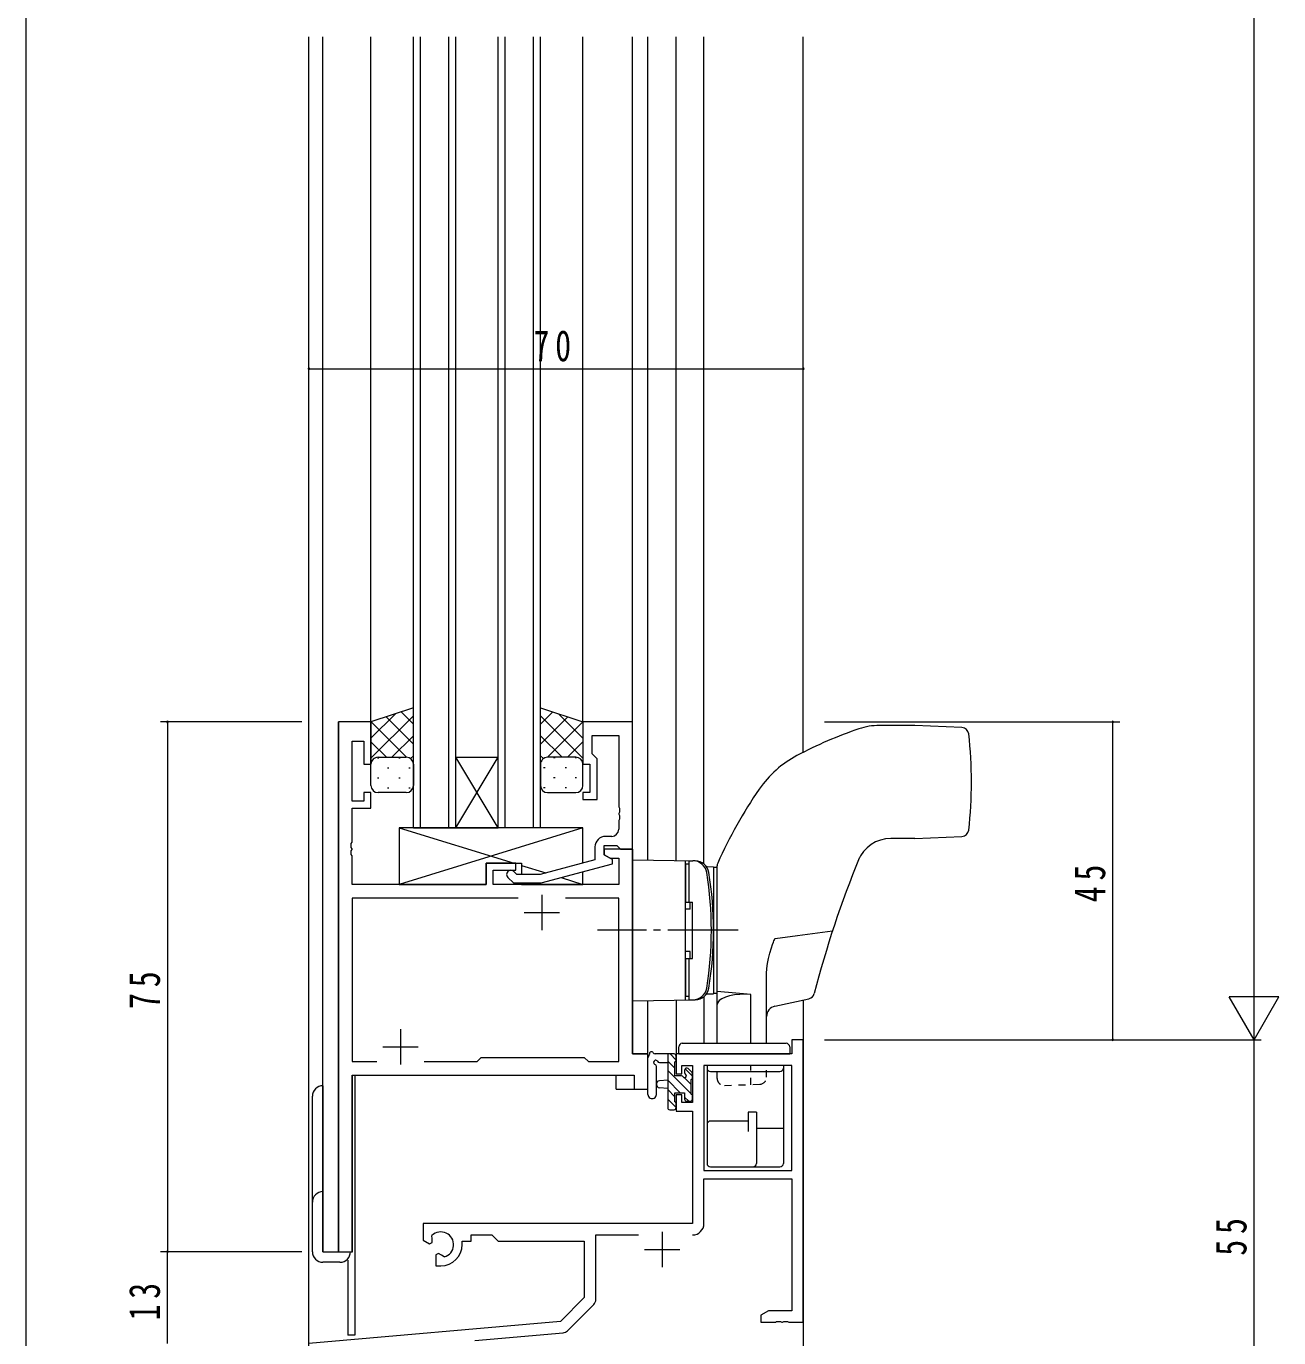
# Model space of a CAD drawing. Units: millimetres on the paper. Extents: x -397 to 397, y -282 to 282.
# Drawn here: x -393.9 to -216.6, y -172.9 to 12.8 of the extents above; entities that cross this region are included whole.
import ezdxf

# ---------------------------------------------------------------- set-up
doc = ezdxf.new("R2010")
doc.units = ezdxf.units.MM
doc.linetypes.add('USER2', pattern=[13, 10, -1, 1, -1])
doc.linetypes.add('USER6', pattern=[2, 1, -1])
for name, color, linetype, lineweight in [('0-1_YKK_ZWAK', 7, 'Continuous', 18), ('0-3_YKK_11', 7, 'Continuous', 18), ('0-4_YKK_12', 2, 'Continuous', 18), ('0-6_YKK_13', 4, 'Continuous', 18), ('0-7_YKK_D', 6, 'Continuous', 18)]:
    doc.layers.add(name, color=color, linetype=linetype, lineweight=lineweight)
doc.styles.add('ＭＳ ゴシック', font='')
doc.styles.get('ＭＳ ゴシック').set_extended_font_data('MS Gothic')

msp = doc.modelspace()

# ---------------------------------------------------------------- linework, layer by layer
at = {"layer": '0-1_YKK_ZWAK'}
msp.add_line((-393.908, -245.688), (-393.908, 279.312), dxfattribs=at)
at = {"layer": '0-3_YKK_11'}
for p, q in [((-345.108, -85.688), (-349.708, -85.688)), ((-349.708, -85.688), (-349.708, -160.688)), ((-345.108, -91.688), (-345.108, -85.688)), ((-308.108, -85.688), (-315.108, -85.688)), ((-315.108, -85.688), (-315.108, -91.688)), ((-308.108, -103.688), (-308.108, -85.688)), ((-347.778, -96.888), (-347.778, -88.388)), ((-347.778, -88.388), (-346.108, -88.388)), ((-346.108, -88.388), (-346.108, -91.688)), ((-313.808, -87.618), (-310.038, -87.618)), ((-313.808, -90.188), (-313.808, -87.618)), ((-310.038, -87.618), (-310.038, -97.729)), ((-313.108, -96.688), (-313.108, -90.888)), ((-346.108, -91.688), (-345.108, -91.688)), ((-315.108, -91.688), (-314.108, -91.688)), ((-314.108, -91.688), (-314.108, -95.688)), ((-347.778, -102.729), (-347.778, -97.888)), ((-309.918, -99.463), (-310.038, -99.646)), ((-310.038, -99.646), (-310.038, -100.888)), ((-309.918, -98.913), (-309.918, -99.463)), ((-311.038, -101.888), (-311.908, -101.888)), ((-313.408, -103.388), (-313.408, -105.208)), ((-312.108, -104.488), (-312.108, -103.188)), ((-312.108, -103.188), (-310.308, -103.188)), ((-312.108, -103.688), (-312.108, -104.488)), ((-308.108, -103.688), (-312.108, -103.688)), ((-309.808, -103.688), (-308.108, -103.688)), ((-308.108, -132.688), (-308.108, -103.688)), ((-347.778, -108.688), (-347.778, -104.646)), ((-324.608, -105.688), (-328.808, -105.688)), ((-328.808, -105.688), (-328.808, -108.688)), ((-324.608, -106.688), (-324.608, -105.688)), ((-313.408, -105.208), (-321.17, -107.288)), ((-321.012, -108.488), (-310.908, -105.78)), ((-312.108, -104.488), (-311.242, -104.988)), ((-310.908, -105.18), (-312.108, -104.488)), ((-311.242, -104.988), (-310.038, -104.988)), ((-310.908, -105.78), (-310.908, -105.18)), ((-310.038, -104.988), (-310.038, -108.688)), ((-327.808, -106.688), (-324.608, -106.688)), ((-327.808, -108.688), (-327.808, -106.688)), ((-324.46, -107.288), (-324.884, -106.863)), ((-321.17, -107.288), (-324.46, -107.288)), ((-328.808, -108.688), (-347.778, -108.688)), ((-310.038, -108.688), (-327.808, -108.688)), ((-325.732, -107.712), (-324.957, -108.488)), ((-324.957, -108.488), (-321.012, -108.488)), ((-324.259, -110.618), (-347.778, -110.618)), ((-324.259, -110.618), (-347.778, -110.618)), ((-347.778, -110.618), (-347.778, -133.758)), ((-320.908, -110.188), (-320.908, -115.188)), ((-310.038, -110.618), (-317.558, -110.618)), ((-310.038, -133.758), (-310.038, -110.618)), ((-323.408, -112.688), (-318.408, -112.688)), ((-340.908, -129.188), (-340.908, -134.188)), ((-343.408, -131.688), (-338.408, -131.688)), ((-283.908, -130.688), (-285.538, -130.688)), ((-285.538, -130.688), (-285.538, -132.688)), ((-283.908, -170.688), (-283.908, -130.688)), ((-330.078, -133.758), (-329.508, -133.188)), ((-329.508, -133.188), (-314.908, -133.188)), ((-305.908, -132.688), (-308.108, -132.688)), ((-305.908, -137.688), (-305.908, -132.688)), ((-301.908, -132.688), (-301.908, -135.488)), ((-285.538, -132.688), (-301.908, -132.688)), ((-347.778, -133.758), (-344.259, -133.758)), ((-337.558, -133.758), (-330.078, -133.758)), ((-301.108, -134.318), (-299.608, -134.318)), ((-299.608, -134.318), (-299.608, -139.588)), ((-285.538, -134.318), (-297.978, -134.318)), ((-297.978, -134.318), (-297.978, -149.188)), ((-297.978, -134.318), (-297.978, -149.188)), ((-285.538, -149.188), (-285.538, -134.318)), ((-347.778, -160.688), (-347.778, -135.688)), ((-347.778, -135.688), (-307.838, -135.688)), ((-301.908, -140.788), (-299.608, -140.788)), ((-299.608, -139.588), (-301.108, -139.588)), ((-299.608, -140.788), (-299.608, -156.688)), ((-297.978, -149.188), (-285.538, -149.188)), ((-297.978, -150.388), (-285.538, -150.388)), ((-297.978, -156.718), (-297.978, -150.388)), ((-285.538, -150.388), (-285.538, -169.058)), ((-299.608, -156.688), (-337.708, -156.688)), ((-327.108, -159.188), (-314.908, -159.188)), ((-314.908, -159.188), (-314.908, -167.188)), ((-313.278, -158.318), (-307.259, -158.318)), ((-313.278, -167.449), (-313.278, -158.318)), ((-303.908, -157.888), (-303.908, -162.888)), ((-349.708, -160.688), (-347.778, -160.688)), ((-306.408, -160.388), (-301.408, -160.388)), ((-314.908, -167.188), (-318.292, -170.572)), ((-317.302, -171.886), (-313.571, -168.156)), ((-318.292, -170.572), (-353.908, -173.688)), ((-330.389, -173.266), (-317.922, -172.175))]:
    msp.add_line(p, q, dxfattribs=at)
for points in [[(-313.108, -90.888), (-313.608, -90.388), (-313.808, -90.188)], [(-347.778, -97.888), (-345.108, -97.888), (-345.108, -95.688), (-346.108, -95.688), (-346.108, -96.888), (-347.778, -96.888)], [(-314.108, -95.688), (-315.108, -95.688), (-315.108, -96.688), (-313.108, -96.688)], [(-310.038, -97.729), (-309.918, -97.913), (-309.918, -98.463), (-310.038, -98.646), (-310.038, -98.729), (-309.918, -98.913)], [(-347.778, -104.646), (-347.898, -104.463), (-347.898, -103.913), (-347.778, -103.729), (-347.778, -103.646), (-347.898, -103.463), (-347.898, -102.913), (-347.778, -102.729)], [(-310.308, -103.188), (-310.108, -103.388), (-309.808, -103.688)], [(-314.908, -133.188), (-314.338, -133.758), (-310.038, -133.758)], [(-301.908, -135.488), (-301.108, -135.488), (-301.108, -134.318)], [(-307.838, -135.688), (-307.838, -137.688), (-305.908, -137.688)], [(-301.108, -139.588), (-301.108, -138.488), (-301.908, -138.488), (-301.908, -140.788)], [(-337.708, -156.688), (-337.708, -159.053), (-336.808, -159.572), (-336.458, -159.37), (-336.435, -158.865), (-336.473, -158.407)], [(-332.208, -159.688), (-332.208, -159.188), (-330.908, -159.188), (-330.908, -158.318), (-327.978, -158.318), (-327.108, -159.188)], [(-334.731, -161.423), (-335.109, -161.161), (-335.558, -160.929), (-335.908, -161.131), (-335.908, -162.688), (-335.208, -162.688)], [(-285.538, -169.058), (-288.817, -169.058), (-289.908, -169.688), (-289.908, -170.688), (-287.866, -170.688), (-287.683, -170.568), (-287.133, -170.568), (-286.95, -170.688), (-286.866, -170.688), (-286.683, -170.568), (-286.133, -170.568), (-285.95, -170.688), (-283.908, -170.688)]]:
    msp.add_lwpolyline(points, dxfattribs=at)
for centre, radius, start, end in [((-311.908, -103.388), 1.5, 90.00001, 179.99999), ((-311.038, -100.888), 1, 270.00001, 359.99999), ((-325.308, -107.288), 0.6, 44.99999, 225.00001), ((-299.578, -156.718), 1.6, 270.00001, 359.99999), ((-335.208, -159.688), 1.8, 285.36688, 134.63312), ((-335.208, -159.688), 3, 270.00001, 359.99999), ((-314.278, -167.449), 1, 315, 359.99999), ((-318.009, -171.179), 1, 275, 315.00002)]:
    msp.add_arc(centre, radius, start, end, dxfattribs=at)
at = {"layer": '0-4_YKK_12'}
for p, q in [((-353.908, -185.688), (-353.908, 11.312)), ((-351.908, -160.688), (-351.908, 11.312)), ((-345.108, -85.688), (-345.108, 11.312)), ((-339.108, -100.688), (-339.108, 11.312)), ((-338.108, -100.688), (-338.108, 11.312)), ((-334.108, -100.688), (-334.108, 11.312)), ((-333.108, -100.688), (-333.108, 11.312)), ((-327.108, -100.688), (-327.108, 11.312)), ((-326.108, -100.688), (-326.108, 11.312)), ((-322.108, -100.688), (-322.108, 11.312)), ((-321.108, -100.688), (-321.108, 11.312)), ((-315.108, -85.688), (-315.108, 11.312)), ((-308.108, -85.988), (-308.108, 11.312)), ((-305.908, -105.226), (-305.908, 11.312)), ((-301.908, -105.296), (-301.908, 11.312)), ((-298.008, -105.775), (-298.008, 11.312)), ((-283.908, -89.979), (-283.908, 11.312)), ((-345.108, -85.688), (-349.708, -85.688)), ((-349.708, -160.688), (-349.708, -85.688)), ((-333.108, -90.688), (-327.108, -90.688)), ((-333.108, -100.688), (-327.108, -90.688)), ((-327.108, -100.688), (-333.108, -90.688)), ((-339.108, -100.688), (-333.108, -100.688)), ((-333.108, -100.688), (-327.108, -100.688)), ((-321.108, -100.688), (-327.108, -100.688)), ((-308.408, -103.688), (-308.108, -103.688)), ((-308.108, -103.688), (-308.108, -132.686)), ((-305.908, -137.688), (-305.908, -125.149)), ((-301.908, -125.079), (-301.908, -132.688)), ((-298.008, -124.601), (-298.008, -131.188)), ((-283.908, -125.044), (-283.908, -185.688)), ((-308.108, -132.686), (-305.908, -132.686)), ((-298.008, -132.688), (-301.908, -132.688)), ((-347.708, -160.688), (-347.708, -135.688)), ((-347.708, -135.688), (-310.408, -135.688)), ((-347.408, -135.688), (-347.408, -172.488)), ((-310.408, -137.688), (-310.408, -135.688)), ((-310.408, -137.688), (-305.908, -137.688)), ((-351.908, -160.688), (-347.708, -160.688)), ((-348.408, -161.907), (-348.408, -172.488)), ((-347.408, -172.488), (-348.408, -172.488))]:
    msp.add_line(p, q, dxfattribs=at)
at = {"layer": '0-6_YKK_13'}
for p, q in [((-339.108, -83.688), (-345.108, -85.688)), ((-345.108, -87.991), (-341.653, -84.536)), ((-345.108, -90.819), (-339.108, -84.819)), ((-339.108, -88.839), (-342.972, -84.976)), ((-339.108, -86.011), (-340.85, -84.268)), ((-339.108, -91.688), (-339.108, -83.688)), ((-321.108, -83.688), (-315.108, -85.688)), ((-321.108, -91.688), (-321.108, -83.688)), ((-321.108, -86.011), (-319.366, -84.268)), ((-315.108, -90.819), (-321.108, -84.819)), ((-321.108, -88.839), (-317.245, -84.976)), ((-315.108, -87.991), (-318.563, -84.536)), ((-345.108, -85.688), (-345.108, -91.688)), ((-340.088, -90.688), (-345.093, -85.683)), ((-320.129, -90.688), (-315.123, -85.683)), ((-315.108, -85.688), (-315.108, -91.688)), ((-268.108, -86.188), (-273.139, -86.188)), ((-261.451, -86.478), (-268.108, -86.188)), ((-342.916, -90.688), (-345.108, -88.496)), ((-342.148, -90.688), (-339.108, -87.648)), ((-318.068, -90.688), (-321.108, -87.648)), ((-317.3, -90.688), (-315.108, -88.496)), ((-344.188, -90.778), (-343.988, -90.778)), ((-344.108, -90.688), (-340.108, -90.688)), ((-344.108, -90.688), (-340.108, -90.688)), ((-341.158, -90.778), (-340.958, -90.778)), ((-339.515, -90.883), (-339.108, -90.476)), ((-320.702, -90.883), (-321.108, -90.476)), ((-316.108, -90.688), (-320.108, -90.688)), ((-316.108, -90.688), (-320.108, -90.688)), ((-319.058, -90.778), (-319.258, -90.778)), ((-316.028, -90.778), (-316.228, -90.778)), ((-345.058, -91.375), (-345.108, -91.324)), ((-345.108, -94.688), (-345.108, -91.688)), ((-342.773, -92.193), (-342.573, -92.193)), ((-339.743, -92.193), (-339.543, -92.193)), ((-339.108, -91.668), (-339.108, -91.667)), ((-339.108, -91.688), (-339.108, -94.688)), ((-321.108, -91.668), (-321.108, -91.667)), ((-321.108, -91.688), (-321.108, -94.688)), ((-320.473, -92.193), (-320.673, -92.193)), ((-317.443, -92.193), (-317.643, -92.193)), ((-315.158, -91.375), (-315.108, -91.324)), ((-315.108, -94.688), (-315.108, -91.688)), ((-344.188, -93.608), (-343.988, -93.608)), ((-341.158, -93.608), (-340.958, -93.608)), ((-319.058, -93.608), (-319.258, -93.608)), ((-316.028, -93.608), (-316.228, -93.608)), ((-340.108, -95.688), (-344.108, -95.688)), ((-342.773, -95.023), (-342.573, -95.023)), ((-339.743, -95.023), (-339.543, -95.023)), ((-320.473, -95.023), (-320.673, -95.023)), ((-320.108, -95.688), (-316.108, -95.688)), ((-317.443, -95.023), (-317.643, -95.023)), ((-341.108, -100.688), (-341.108, -108.688)), ((-341.108, -100.688), (-324.858, -105.688)), ((-315.108, -100.688), (-341.108, -100.688)), ((-315.108, -100.688), (-341.108, -108.688)), ((-315.708, -100.688), (-339.708, -100.688)), ((-315.108, -105.664), (-315.108, -100.688)), ((-268.108, -102.188), (-261.451, -101.897)), ((-268.108, -102.188), (-271.513, -102.188)), ((-328.808, -105.688), (-323.808, -105.688)), ((-328.808, -108.688), (-328.808, -105.688)), ((-323.808, -105.688), (-323.808, -107.288)), ((-308.108, -105.188), (-299.215, -105.343)), ((-308.108, -105.188), (-308.108, -125.188)), ((-300.608, -125.039), (-300.608, -105.336)), ((-300.108, -105.837), (-300.608, -105.837)), ((-300.608, -105.837), (-300.608, -111.188)), ((-300.108, -105.34), (-299.56, -105.34)), ((-300.108, -105.34), (-300.108, -111.188)), ((-323.808, -106.011), (-320.362, -107.071)), ((-315.108, -108.688), (-315.108, -106.906)), ((-297.51, -106.172), (-296.608, -106.188)), ((-296.608, -106.188), (-296.608, -124.188)), ((-296.108, -106.288), (-296.608, -106.288)), ((-296.608, -106.288), (-296.608, -124.088)), ((-296.108, -131.188), (-296.108, -106.074)), ((-341.108, -108.688), (-328.808, -108.688)), ((-323.808, -108.488), (-323.808, -108.688)), ((-323.808, -108.488), (-323.808, -108.688)), ((-323.808, -108.688), (-315.108, -108.688)), ((-318.204, -107.735), (-315.108, -108.688)), ((-300.608, -111.188), (-299.608, -111.188)), ((-299.928, -112.188), (-299.928, -111.188)), ((-299.608, -119.188), (-299.608, -111.188)), ((-299.928, -112.188), (-300.608, -112.188)), ((-287.897, -116.354), (-284.72, -115.94)), ((-284.72, -115.94), (-281.914, -115.56)), ((-281.914, -115.56), (-279.772, -115.265)), ((-299.928, -118.188), (-300.608, -118.188)), ((-299.928, -119.188), (-299.928, -118.188)), ((-300.608, -119.188), (-299.608, -119.188)), ((-300.608, -119.188), (-300.608, -124.538)), ((-300.108, -119.188), (-300.108, -125.036)), ((-289.108, -121.325), (-289.074, -120.604)), ((-289.108, -131.188), (-289.108, -121.325)), ((-297.51, -124.203), (-296.608, -124.188)), ((-296.608, -124.088), (-296.108, -124.088)), ((-291.345, -124.259), (-296.108, -123.842)), ((-293.65, -124.344), (-294.339, -124.479)), ((-292.902, -124.261), (-293.65, -124.344)), ((-292.124, -124.232), (-292.902, -124.261)), ((-291.345, -124.259), (-292.124, -124.232)), ((-291.345, -131.188), (-291.345, -124.259)), ((-308.108, -125.188), (-299.215, -125.032)), ((-300.108, -124.538), (-300.608, -124.538)), ((-300.108, -125.036), (-299.56, -125.036)), ((-296.032, -125.404), (-296.108, -125.688)), ((-295.805, -125.132), (-296.032, -125.404)), ((-295.437, -124.881), (-295.805, -125.132)), ((-294.942, -124.66), (-295.437, -124.881)), ((-294.339, -124.479), (-294.942, -124.66)), ((-287.931, -125.929), (-283.11, -124.868)), ((-301.538, -132.688), (-301.538, -131.688)), ((-301.038, -131.188), (-286.338, -131.188)), ((-285.838, -131.688), (-285.838, -132.688)), ((-305.908, -138.416), (-305.908, -133.253)), ((-302.208, -132.688), (-304.889, -132.688)), ((-303.108, -132.688), (-303.108, -140.288)), ((-301.908, -133.557), (-302.778, -132.688)), ((-301.908, -133.588), (-301.908, -132.988)), ((-301.538, -132.688), (-285.838, -132.688)), ((-304.708, -138.416), (-304.705, -134.455)), ((-304.289, -133.888), (-303.108, -133.888)), ((-302.108, -134.704), (-303.108, -133.704)), ((-299.808, -138.351), (-303.108, -135.051)), ((-300.708, -134.988), (-300.708, -135.327)), ((-299.608, -135.857), (-300.652, -134.813)), ((-299.696, -135.276), (-300.196, -134.776)), ((-299.608, -136.088), (-299.608, -135.488)), ((-297.538, -134.318), (-297.538, -148.188)), ((-297.038, -135.188), (-287.238, -135.188)), ((-286.738, -134.318), (-286.738, -148.188)), ((-351.908, -137.188), (-351.908, -160.688)), ((-303.108, -136.388), (-304.253, -136.49)), ((-301.319, -138.188), (-303.108, -136.398)), ((-299.808, -137.004), (-300.787, -136.025)), ((-299.808, -138.388), (-299.808, -136.288)), ((-353.408, -160.688), (-353.408, -138.688)), ((-303.108, -137.588), (-304.253, -137.486)), ((-302.108, -138.745), (-303.108, -137.745)), ((-301.908, -140.292), (-303.108, -139.092)), ((-302.108, -139.488), (-302.108, -138.188)), ((-302.108, -138.188), (-300.708, -138.188)), ((-300.708, -138.188), (-300.708, -139.088)), ((-300.119, -139.388), (-300.708, -138.798)), ((-299.612, -138.547), (-299.767, -138.392)), ((-299.608, -139.088), (-299.608, -138.588)), ((-302.808, -140.588), (-302.208, -140.588)), ((-301.908, -140.288), (-301.908, -139.688)), ((-300.408, -139.388), (-299.908, -139.388)), ((-290.538, -140.936), (-291.738, -140.936)), ((-291.738, -140.936), (-291.738, -143.688)), ((-290.538, -140.936), (-290.538, -148.188)), ((-291.738, -142.188), (-297.038, -142.188)), ((-286.738, -143.231), (-290.538, -143.231)), ((-297.038, -148.688), (-287.238, -148.688)), ((-351.908, -160.688), (-348.008, -160.688)), ((-349.508, -162.188), (-351.908, -162.188))]:
    msp.add_line(p, q, dxfattribs=at)
at = {"layer": '0-6_YKK_13', "linetype": 'USER2'}
msp.add_line((-293.108, -115.188), (-313.038, -115.188), dxfattribs=at)
msp.add_line((-293.108, -115.188), (-313.038, -115.188), dxfattribs=at)
at = {"layer": '0-6_YKK_13', "linetype": 'USER6'}
for p, q in [((-296.108, -136.152), (-296.108, -134.318)), ((-291.345, -137.056), (-291.345, -134.318)), ((-289.108, -135.978), (-289.108, -134.318)), ((-295.073, -137.152), (-290.073, -136.977))]:
    msp.add_line(p, q, dxfattribs=at)
at = {"layer": '0-6_YKK_13'}
for points in [[(-289.074, -120.604), (-288.981, -119.883), (-288.837, -119.158), (-288.653, -118.441), (-288.419, -117.679), (-288.25, -117.185), (-288.136, -116.87), (-288.06, -116.672), (-288.01, -116.547), (-287.977, -116.469), (-287.953, -116.421), (-287.936, -116.391)], [(-287.936, -116.391), (-287.916, -116.365), (-287.907, -116.358), (-287.897, -116.354)], [(-301.169, -135.788), (-302.108, -135.788), (-302.108, -133.788)]]:
    msp.add_lwpolyline(points, dxfattribs=at)
for centre, radius, start, end in [((-256.765, -143.488), 60, 108.72705, 117.86452), ((-273.139, -95.188), 9, 90, 108.72705), ((-261.494, -87.477), 1, 6.58665, 87.5), ((-319.608, -94.188), 59.5, 353.41335, 6.58665), ((-344.108, -91.688), 1, 89.9999, 179.9999), ((-344.108, -91.688), 1, 89.9999, 179.9999), ((-340.108, -91.688), 1, 359.9999, 89.9999), ((-340.108, -91.688), 1, 359.9999, 89.9999), ((-320.108, -91.688), 1, 90.0001, 180.0001), ((-320.108, -91.688), 1, 90.0001, 180.0001), ((-316.108, -91.688), 1, 0.0001, 90.0001), ((-316.108, -91.688), 1, 0.0001, 90.0001), ((-277.797, -103.705), 15, 117.86452, 145.41351), ((-344.108, -94.688), 1, 179.9999, 269.9999), ((-340.108, -94.688), 1, 269.9999, 359.9999), ((-320.108, -94.688), 1, 180.0001, 270.0001), ((-316.108, -94.688), 1, 270.0001, 0.0001), ((-236.633, -132.088), 65, 145.41351, 156.01734), ((-261.494, -100.898), 1, 272.5, 353.41335), ((-271.513, -107.188), 5, 90, 157.96077), ((-299.56, -107.34), 2, 9.31215, 90), ((-299.25, -107.343), 2, 9.30873, 89), ((-295.108, -106.074), 1, 156.01734, 180), ((-137.108, -161.598), 150, 157.82105, 165.53961), ((-297.505, -105.922), 0.25, 219.15251, 269), ((-347.42, -115.188), 50.5, 350.68785, 9.31215), ((-347.111, -115.188), 50.5, 350.69127, 9.30873), ((-299.56, -123.036), 2, 270, 350.68785), ((-299.25, -123.033), 2, 271, 350.69127), ((-297.505, -124.453), 0.25, 91, 140.84749), ((-283.325, -123.891), 1, 282.40741, 345.53961), ((-287.608, -127.394), 1.5, 102.40741, 180), ((-301.038, -131.688), 0.5, 90, 180), ((-286.338, -131.688), 0.5, 0, 90), ((-305.608, -133.253), 0.3, 130.52878, 180), ((-305.998, -132.797), 0.3, 310.52878, 10.52878), ((-305.408, -132.688), 0.3, 30, 190.52878), ((-304.889, -132.388), 0.3, 210, 270), ((-304.808, -133.888), 0.3, 30, 250.81024), ((-302.208, -132.988), 0.3, 0, 90), ((-302.108, -133.588), 0.2, 270, 0), ((-305.005, -134.454), 0.3, 359.95977, 70.81024), ((-304.289, -133.588), 0.3, 210, 270), ((-300.408, -134.988), 0.3, 45, 180), ((-300.408, -135.327), 0.3, 180, 236.94427), ((-299.908, -135.488), 0.3, 0, 45), ((-297.038, -134.688), 0.5, 180, 270), ((-287.238, -134.688), 0.5, 270, 0), ((-351.908, -138.688), 1.5, 90, 180), ((-304.208, -136.988), 0.5, 95.09207, 264.90793), ((-301.169, -136.088), 0.3, 33.05573, 90), ((-300.708, -135.788), 0.25, 213.05573, 56.94427), ((-299.808, -136.088), 0.2, 270, 0), ((-305.308, -138.415), 0.6, 179.95977, 359.95977), ((-300.408, -139.088), 0.3, 180, 270), ((-299.908, -139.088), 0.3, 270, 0), ((-299.808, -138.588), 0.2, 0, 90), ((-302.808, -140.288), 0.3, 180, 270), ((-302.208, -140.288), 0.3, 270, 0), ((-302.108, -139.688), 0.2, 0, 90), ((-297.038, -142.688), 0.5, 90, 180), ((-297.038, -148.188), 0.5, 180, 270), ((-291.038, -148.188), 0.5, 270, 0), ((-287.238, -148.188), 0.5, 270, 0), ((-351.908, -153.688), 1.5, 90, 180), ((-351.908, -160.688), 1.5, 180, 270), ((-349.508, -160.688), 1.5, 270, 0)]:
    msp.add_arc(centre, radius, start, end, dxfattribs=at)
at = {"layer": '0-6_YKK_13', "linetype": 'USER6'}
for centre, start, end in [((-295.108, -136.152), 180, 272), ((-290.108, -135.978), 272, 0)]:
    msp.add_arc(centre, 1, start, end, dxfattribs=at)
at = {"layer": '0-7_YKK_D'}
for p, q in [((-220.108, -123.688), (-220.108, 162.312)), ((-353.908, -63.788), (-353.908, -34.686)), ((-283.908, -63.788), (-283.908, -34.686)), ((-353.908, -35.686), (-283.908, -35.686)), ((-354.908, -85.688), (-374.908, -85.688)), ((-373.908, -85.688), (-373.908, -160.688)), ((-280.908, -85.688), (-239.108, -85.688)), ((-240.108, -130.688), (-240.108, -85.688)), ((-220.108, -130.688), (-220.108, -118.563)), ((-220.108, -130.688), (-223.608, -124.625)), ((-280.908, -130.688), (-239.108, -130.688)), ((-280.908, -130.688), (-219.108, -130.688)), ((-280.908, -130.688), (-219.108, -130.688)), ((-220.108, -185.688), (-220.108, -130.688)), ((-354.908, -160.688), (-374.908, -160.688)), ((-354.908, -160.688), (-374.908, -160.688)), ((-373.908, -173.688), (-373.908, -160.688))]:
    msp.add_line(p, q, dxfattribs=at)
msp.add_lwpolyline([(-220.108, -130.688), (-216.608, -124.625), (-223.608, -124.625)], dxfattribs=at)
for centre, start, end in [((-353.908, -35.686), 0, 180), ((-353.908, -35.686), 180, 0), ((-283.908, -35.686), 0, 180), ((-283.908, -35.686), 180, 0), ((-373.908, -85.688), 90, 270), ((-373.908, -85.688), 270, 90), ((-240.108, -85.688), 90, 270), ((-240.108, -85.688), 270, 90), ((-240.108, -130.688), 90, 270), ((-240.108, -130.688), 270, 90), ((-373.908, -160.688), 90, 270), ((-373.908, -160.688), 90, 270), ((-373.908, -160.688), 270, 90), ((-373.908, -160.688), 270, 90)]:
    msp.add_arc(centre, 0.106, start, end, dxfattribs=at)

# ---------------------------------------------------------------- texts
at = {"layer": '0-7_YKK_D', "color": 7, "insert": (-322.1, -34.686), "char_height": 4.399, "attachment_point": 7, "style": 'ＭＳ ゴシック'}
msp.add_mtext('\\T1.37;\\W0.75;70', dxfattribs=at)
at = {"layer": '0-7_YKK_D', "color": 7, "char_height": 4.399, "attachment_point": 7, "rotation": 90, "style": 'ＭＳ ゴシック'}
for s, insert in [('\\T1.37;\\W0.75;45', (-241.108, -111.221)), ('\\T1.37;\\W0.75;75', (-374.908, -126.319)), ('\\T1.37;\\W0.75;55', (-221.108, -161.258)), ('\\T1.37;\\W0.75;13', (-374.908, -170.428))]:
    msp.add_mtext(s, dxfattribs=dict(at, insert=insert))

doc.saveas('drawing.dxf')
